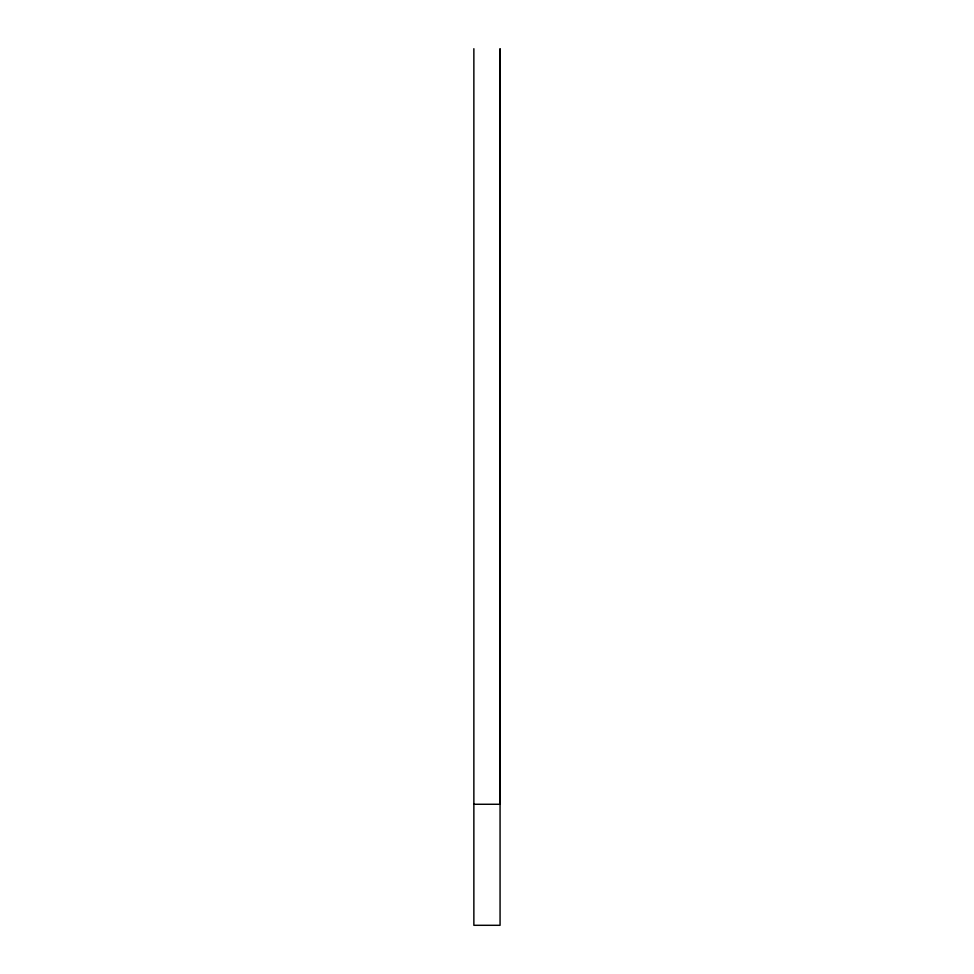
<?xml version="1.0" encoding="UTF-8"?>
<svg xmlns="http://www.w3.org/2000/svg" width="974" height="974" viewBox="0 0 974 974"><rect width="100%" height="100%" fill="white"/><g stroke="black" fill="none" stroke-linecap="round" stroke-linejoin="round"><path stroke-width="1.46" d="M499.991 424.761L500.064 48.7L500.064 804.268L473.863 804.268M500.015 614.935L500.064 804.268M500.064 273.244L500.064 925.3L473.863 925.3L473.863 48.7"/></g></svg>
